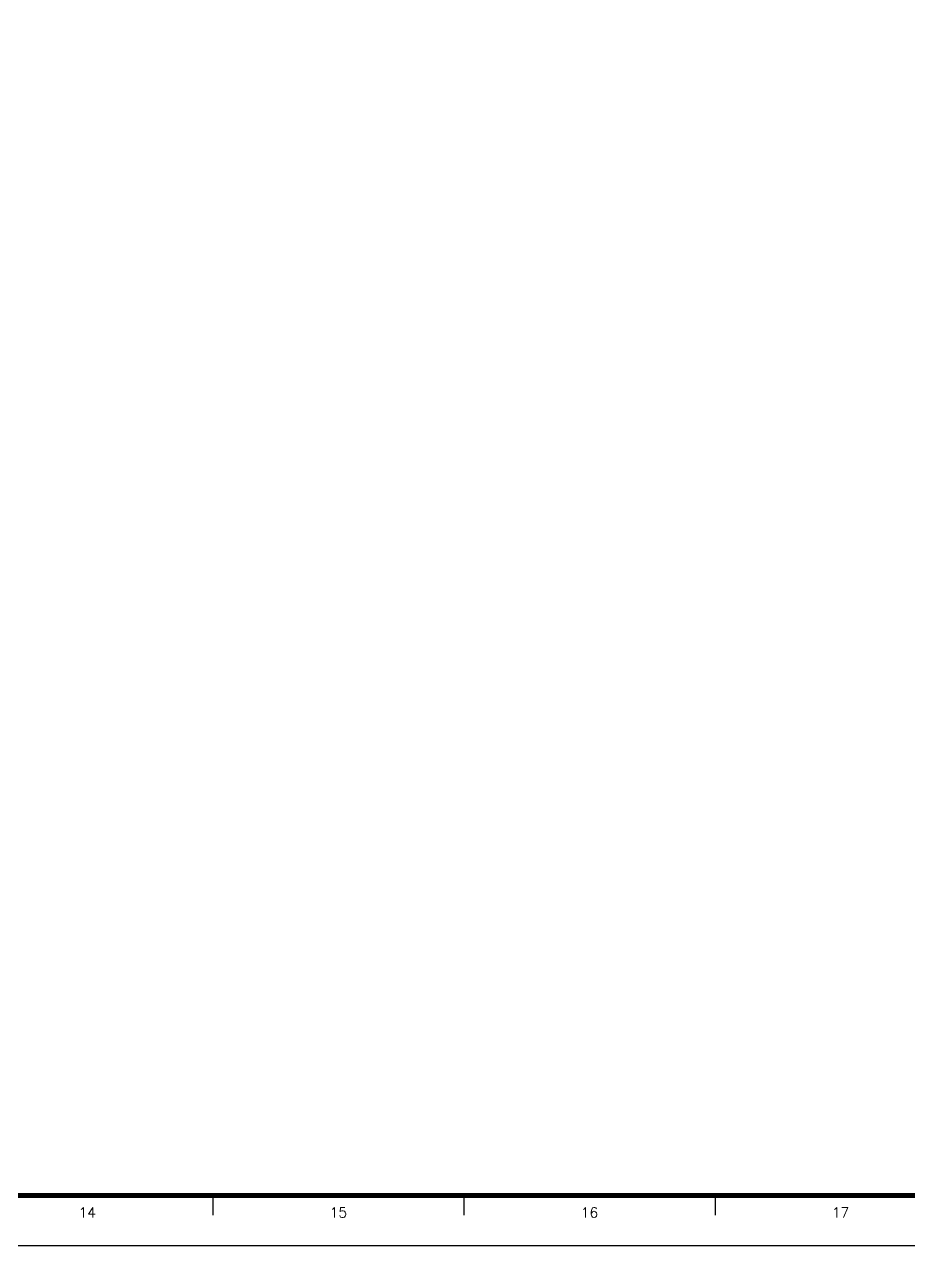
# Model space of a CAD drawing. Header units: inches. Extents: x 18712 to 314639, y 0 to 420500.
# Drawn here: x 87459 to 105066, y 0 to 24313 of the extents above; entities that cross this region are included whole.
import ezdxf
from ezdxf.enums import TextEntityAlignment as Align

# ---------------------------------------------------------------- set-up
doc = ezdxf.new("R2010")
doc.units = ezdxf.units.IN
doc.header["$LTSCALE"] = 1000
doc.header["$MEASUREMENT"] = 0
doc.layers.add('TK', color=7, linetype='Continuous', true_color=0xffffff)
doc.layers.add('ZG-图框层', color=4, linetype='Continuous', true_color=0x00ffff)
doc.styles.add('ISOCP', font='txt.shx', dxfattribs={"height": 0.2, "bigfont": 'gbcbig.shx'})

msp = doc.modelspace()

# ---------------------------------------------------------------- linework, layer by layer
at = {"layer": 'TK', "lineweight": -3}
for p, q in [((91212.2, 1000), (91212.2, 608.7)), ((96212.2, 1000), (96212.2, 608.7)), ((101212.2, 1000), (101212.2, 608.7))]:
    msp.add_line(p, q, dxfattribs=at)
msp.add_lwpolyline([(18712.2, 84100), (18712.2, 0), (137612.2, 0), (137612.2, 84100)], close=True, dxfattribs=at)
at = {"layer": 'TK', "lineweight": -3, "const_width": 100}
msp.add_lwpolyline([(21212.2, 83100), (21212.2, 1000), (136612.2, 1000), (136612.2, 83100)], close=True, dxfattribs=at)
at = {"layer": 'ZG-图框层', "lineweight": -3}
msp.add_lwpolyline([(18712.2, 0), (137612.2, 0), (137612.2, 84100), (18712.2, 84100)], close=True, dxfattribs=at)
at = {"layer": 'ZG-图框层', "lineweight": -3, "const_width": 100}
msp.add_lwpolyline([(21212.2, 1000), (136612.2, 1000), (136612.2, 83100), (21212.2, 83100)], close=True, dxfattribs=at)

# ---------------------------------------------------------------- texts
at = {"layer": 'TK', "style": 'ISOCP'}
for s, p in [('14', (88712.2, 658.7)), ('15', (93712.2, 658.7)), ('16', (98712.2, 658.7)), ('17', (103712.2, 658.7))]:
    msp.add_text(s, height=200, dxfattribs=at).set_placement(p, align=Align.MIDDLE_CENTER)

doc.saveas('drawing.dxf')
